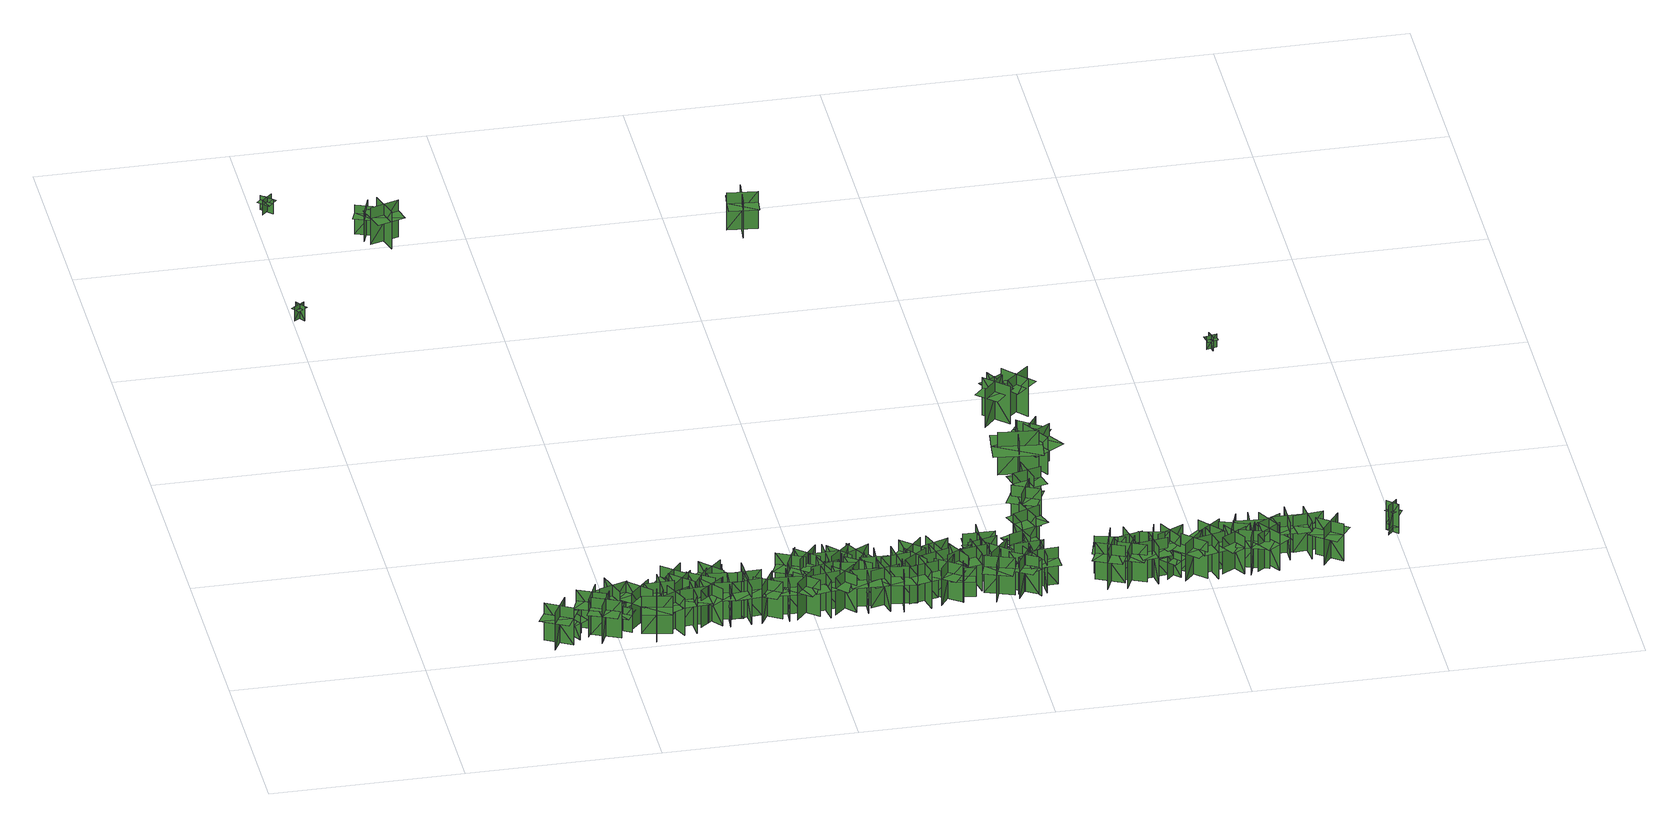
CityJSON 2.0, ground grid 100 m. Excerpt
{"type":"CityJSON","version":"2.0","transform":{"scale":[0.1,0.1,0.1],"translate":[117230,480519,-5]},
"CityObjects":{
"tree1":{"type":"SolitaryVegetationObject","geometry":[{"type":"MultiSurface","lod":"1","boundaries":[[[0,1,2]],[[0,2,3]],[[4,5,6]],[[4,6,7]],[[8,9,10]],[[8,10,11]],[[8,11,12]],[[8,12,13]]]}]},
"tree2":{"type":"SolitaryVegetationObject","geometry":[{"type":"MultiSurface","lod":"1","boundaries":[[[14,15,16]],[[14,16,17]],[[18,19,20]],[[18,20,21]],[[22,23,24]],[[22,24,25]],[[22,25,26]],[[22,26,27]]]}]},
"tree3":{"type":"SolitaryVegetationObject","geometry":[{"type":"MultiSurface","lod":"1","boundaries":[[[28,29,30]],[[28,30,31]],[[32,33,34]],[[32,34,35]],[[36,37,38]],[[36,38,39]],[[36,39,40]],[[36,40,41]]]}]},
"tree4":{"type":"SolitaryVegetationObject","geometry":[{"type":"MultiSurface","lod":"1","boundaries":[[[42,43,44]],[[42,44,45]],[[46,47,48]],[[46,48,49]],[[50,51,52]],[[50,52,53]],[[50,53,54]],[[50,54,55]]]}]},
"tree5":{"type":"SolitaryVegetationObject","geometry":[{"type":"MultiSurface","lod":"1","boundaries":[[[56,57,58]],[[56,58,59]],[[60,61,62]],[[60,62,63]],[[64,65,66]],[[64,66,67]],[[64,68,69]],[[64,69,65]]]}]},
"tree6":{"type":"SolitaryVegetationObject","geometry":[{"type":"MultiSurface","lod":"1","boundaries":[[[70,71,72]],[[70,72,73]],[[74,75,76]],[[74,76,77]],[[78,79,80]],[[78,80,81]],[[78,81,82]],[[78,82,83]]]}]},
"tree7":{"type":"SolitaryVegetationObject","geometry":[{"type":"MultiSurface","lod":"1","boundaries":[[[84,85,86]],[[84,86,87]],[[88,89,90]],[[88,90,91]],[[92,93,94]],[[92,94,95]],[[92,95,96]],[[92,96,97]]]}]},
"tree8":{"type":"SolitaryVegetationObject","geometry":[{"type":"MultiSurface","lod":"1","boundaries":[[[98,99,100]],[[98,100,101]],[[102,103,104]],[[102,104,105]],[[106,107,108]],[[106,108,109]],[[106,109,110]],[[106,110,111]]]}]},
"tree9":{"type":"SolitaryVegetationObject","geometry":[{"type":"MultiSurface","lod":"1","boundaries":[[[112,113,114]],[[112,114,115]],[[116,117,118]],[[116,118,119]],[[120,121,122]],[[120,122,123]],[[120,123,124]],[[120,124,125]]]}]},
"tree10":{"type":"SolitaryVegetationObject","geometry":[{"type":"MultiSurface","lod":"1","boundaries":[[[126,127,128]],[[126,128,129]],[[130,131,132]],[[130,132,133]],[[134,135,136]],[[134,136,137]],[[134,137,138]],[[134,138,139]]]}]},
"tree11":{"type":"SolitaryVegetationObject","geometry":[{"type":"MultiSurface","lod":"1","boundaries":[[[140,141,142]],[[140,142,143]],[[144,145,146]],[[144,146,147]],[[148,149,150]],[[148,150,151]],[[148,151,152]],[[148,152,153]]]}]},
"tree12":{"type":"SolitaryVegetationObject","geometry":[{"type":"MultiSurface","lod":"1","boundaries":[[[154,155,156]],[[154,156,157]],[[158,159,160]],[[158,160,161]],[[162,163,164]],[[162,164,165]],[[162,165,166]],[[162,166,167]]]}]},
"tree13":{"type":"SolitaryVegetationObject","geometry":[{"type":"MultiSurface","lod":"1","boundaries":[[[168,169,170]],[[168,170,171]],[[172,173,174]],[[172,174,175]],[[176,177,178]],[[176,178,179]],[[176,179,180]],[[176,180,181]]]}]},
"tree14":{"type":"SolitaryVegetationObject","geometry":[{"type":"MultiSurface","lod":"1","boundaries":[[[182,183,184]],[[182,184,185]],[[186,187,188]],[[186,188,189]],[[190,191,192]],[[190,192,193]],[[190,193,194]],[[190,194,195]]]}]},
"tree15":{"type":"SolitaryVegetationObject","geometry":[{"type":"MultiSurface","lod":"1","boundaries":[[[196,197,198]],[[196,198,199]],[[200,201,202]],[[200,202,203]],[[204,205,206]],[[204,206,207]],[[204,207,208]],[[204,208,209]]]}]},
"tree16":{"type":"SolitaryVegetationObject","geometry":[{"type":"MultiSurface","lod":"1","boundaries":[[[210,211,212]],[[210,212,213]],[[214,215,216]],[[214,216,217]],[[218,219,220]],[[218,220,221]],[[218,221,222]],[[218,222,223]]]}]},
"tree17":{"type":"SolitaryVegetationObject","geometry":[{"type":"MultiSurface","lod":"1","boundaries":[[[224,225,226]],[[224,226,227]],[[228,229,230]],[[228,230,231]],[[232,233,234]],[[232,234,235]],[[232,235,236]],[[232,236,237]]]}]},
"tree18":{"type":"SolitaryVegetationObject","geometry":[{"type":"MultiSurface","lod":"1","boundaries":[[[238,239,240]],[[238,240,241]],[[242,243,244]],[[242,244,245]],[[246,247,248]],[[246,248,249]],[[246,249,250]],[[246,250,251]]]}]},
"tree19":{"type":"SolitaryVegetationObject","geometry":[{"type":"MultiSurface","lod":"1","boundaries":[[[252,253,254]],[[252,254,255]],[[256,257,258]],[[256,258,259]],[[260,261,262]],[[260,262,263]],[[260,263,264]],[[260,264,265]]]}]},
"tree20":{"type":"SolitaryVegetationObject","geometry":[{"type":"MultiSurface","lod":"1","boundaries":[[[266,267,268]],[[266,268,269]],[[270,271,272]],[[270,272,273]],[[274,275,276]],[[274,276,277]],[[274,277,278]],[[274,278,279]]]}]},
"tree21":{"type":"SolitaryVegetationObject","geometry":[{"type":"MultiSurface","lod":"1","boundaries":[[[280,281,282]],[[280,282,283]],[[284,285,286]],[[284,286,287]],[[288,289,290]],[[288,290,291]],[[288,291,292]],[[288,292,293]]]}]},
"tree22":{"type":"SolitaryVegetationObject","geometry":[{"type":"MultiSurface","lod":"1","boundaries":[[[294,295,296]],[[294,296,297]],[[298,299,300]],[[298,300,301]],[[302,303,304]],[[302,304,305]],[[302,305,306]],[[302,306,307]]]}]},
"tree23":{"type":"SolitaryVegetationObject","geometry":[{"type":"MultiSurface","lod":"1","boundaries":[[[308,309,310]],[[308,310,311]],[[312,313,314]],[[312,314,315]],[[316,317,318]],[[316,318,319]],[[316,319,320]],[[316,320,321]]]}]},
"tree24":{"type":"SolitaryVegetationObject","geometry":[{"type":"MultiSurface","lod":"1","boundaries":[[[322,323,324]],[[322,324,325]],[[326,327,328]],[[326,328,329]],[[330,331,332]],[[330,332,333]],[[330,333,334]],[[330,334,335]]]}]},
"tree25":{"type":"SolitaryVegetationObject","geometry":[{"type":"MultiSurface","lod":"1","boundaries":[[[336,337,338]],[[336,338,339]],[[340,341,342]],[[340,342,343]],[[344,345,346]],[[344,346,347]],[[344,347,348]],[[344,348,349]]]}]},
"tree26":{"type":"SolitaryVegetationObject","geometry":[{"type":"MultiSurface","lod":"1","boundaries":[[[350,351,352]],[[350,352,353]],[[354,355,356]],[[354,356,357]],[[358,359,360]],[[358,360,361]],[[358,361,362]],[[358,362,363]]]}]},
"tree27":{"type":"SolitaryVegetationObject","geometry":[{"type":"MultiSurface","lod":"1","boundaries":[[[364,365,366]],[[364,366,367]],[[368,369,370]],[[368,370,371]],[[372,373,374]],[[372,374,375]],[[372,375,376]],[[372,376,377]]]}]},
"tree28":{"type":"SolitaryVegetationObject","geometry":[{"type":"MultiSurface","lod":"1","boundaries":[[[378,379,380]],[[378,380,381]],[[382,383,384]],[[382,384,385]],[[386,387,388]],[[386,388,389]],[[386,389,390]],[[386,390,391]]]}]},
"tree29":{"type":"SolitaryVegetationObject","geometry":[{"type":"MultiSurface","lod":"1","boundaries":[[[392,393,394]],[[392,394,395]],[[396,397,398]],[[396,398,399]],[[400,401,402]],[[400,402,403]],[[400,403,404]],[[400,404,405]]]}]},
"tree30":{"type":"SolitaryVegetationObject","geometry":[{"type":"MultiSurface","lod":"1","boundaries":[[[406,407,408]],[[406,408,409]],[[410,411,412]],[[410,412,413]],[[414,415,416]],[[414,416,417]],[[414,417,418]],[[414,418,419]]]}]},
"tree31":{"type":"SolitaryVegetationObject","geometry":[{"type":"MultiSurface","lod":"1","boundaries":[[[420,421,422]],[[420,422,423]],[[424,425,426]],[[424,426,427]],[[428,429,430]],[[428,430,431]],[[428,431,432]],[[428,432,433]]]}]},
"tree32":{"type":"SolitaryVegetationObject","geometry":[{"type":"MultiSurface","lod":"1","boundaries":[[[434,435,436]],[[434,436,437]],[[438,439,440]],[[438,440,441]],[[442,443,444]],[[442,444,445]],[[442,445,446]],[[442,446,447]]]}]},
"tree33":{"type":"SolitaryVegetationObject","geometry":[{"type":"MultiSurface","lod":"1","boundaries":[[[448,449,450]],[[448,450,451]],[[452,453,454]],[[452,454,455]],[[456,457,458]],[[456,458,459]],[[456,459,460]],[[456,460,461]]]}]},
"tree34":{"type":"SolitaryVegetationObject","geometry":[{"type":"MultiSurface","lod":"1","boundaries":[[[462,463,464]],[[462,464,465]],[[466,467,468]],[[466,468,469]],[[470,471,472]],[[470,472,473]],[[470,473,474]],[[470,474,475]]]}]},
"tree35":{"type":"SolitaryVegetationObject","geometry":[{"type":"MultiSurface","lod":"1","boundaries":[[[476,477,478]],[[476,478,479]],[[480,481,482]],[[480,482,483]],[[484,485,486]],[[484,486,487]],[[484,487,488]],[[484,488,489]]]}]},
"tree36":{"type":"SolitaryVegetationObject","geometry":[{"type":"MultiSurface","lod":"1","boundaries":[[[490,491,492]],[[490,492,493]],[[494,495,496]],[[494,496,497]],[[498,499,500]],[[498,500,501]],[[498,501,502]],[[498,502,503]]]}]},
"tree37":{"type":"SolitaryVegetationObject","geometry":[{"type":"MultiSurface","lod":"1","boundaries":[[[504,505,506]],[[504,506,507]],[[508,509,510]],[[508,510,511]],[[512,513,514]],[[512,514,515]],[[512,515,516]],[[512,516,517]]]}]},
"tree38":{"type":"SolitaryVegetationObject","geometry":[{"type":"MultiSurface","lod":"1","boundaries":[[[518,519,520]],[[518,520,521]],[[522,523,524]],[[522,524,525]],[[526,527,528]],[[526,528,529]],[[526,529,530]],[[526,530,531]]]}]},
"tree39":{"type":"SolitaryVegetationObject","geometry":[{"type":"MultiSurface","lod":"1","boundaries":[[[532,533,534]],[[532,534,535]],[[536,537,538]],[[536,538,539]],[[540,541,542]],[[540,542,543]],[[540,543,544]],[[540,544,545]]]}]},
"tree40":{"type":"SolitaryVegetationObject","geometry":[{"type":"MultiSurface","lod":"1","boundaries":[[[546,547,548]],[[546,548,549]],[[550,551,552]],[[550,552,553]],[[554,555,556]],[[554,556,557]],[[554,557,558]],[[554,558,559]]]}]},
"tree41":{"type":"SolitaryVegetationObject","geometry":[{"type":"MultiSurface","lod":"1","boundaries":[[[560,561,562]],[[560,562,563]],[[564,565,566]],[[564,566,567]],[[568,569,570]],[[568,570,571]],[[568,571,572]],[[568,572,573]]]}]},
"tree42":{"type":"SolitaryVegetationObject","geometry":[{"type":"MultiSurface","lod":"1","boundaries":[[[574,575,576]],[[574,576,577]],[[578,579,580]],[[578,580,581]],[[582,583,584]],[[582,584,585]],[[582,585,586]],[[582,586,587]]]}]},
"tree43":{"type":"SolitaryVegetationObject","geometry":[{"type":"MultiSurface","lod":"1","boundaries":[[[588,589,590]],[[588,590,591]],[[592,593,594]],[[592,594,595]],[[596,597,598]],[[596,598,599]],[[596,599,600]],[[596,600,601]]]}]},
"tree44":{"type":"SolitaryVegetationObject","geometry":[{"type":"MultiSurface","lod":"1","boundaries":[[[602,603,604]],[[602,604,605]],[[606,607,608]],[[606,608,609]],[[610,611,612]],[[610,612,613]],[[610,613,614]],[[610,614,615]]]}]},
"tree45":{"type":"SolitaryVegetationObject","geometry":[{"type":"MultiSurface","lod":"1","boundaries":[[[616,617,618]],[[616,618,619]],[[620,621,622]],[[620,622,623]],[[624,625,626]],[[624,626,627]],[[624,627,628]],[[624,628,629]]]}]},
"tree46":{"type":"SolitaryVegetationObject","geometry":[{"type":"MultiSurface","lod":"1","boundaries":[[[630,631,632]],[[630,632,633]],[[634,635,636]],[[634,636,637]],[[638,639,640]],[[638,640,641]],[[638,641,642]],[[638,642,643]]]}]},
"tree47":{"type":"SolitaryVegetationObject","geometry":[{"type":"MultiSurface","lod":"1","boundaries":[[[644,645,646]],[[644,646,647]],[[648,649,650]],[[648,650,651]],[[652,653,654]],[[652,654,655]],[[652,655,656]],[[652,656,657]]]}]},
"tree48":{"type":"SolitaryVegetationObject","geometry":[{"type":"MultiSurface","lod":"1","boundaries":[[[658,659,660]],[[658,660,661]],[[662,663,664]],[[662,664,665]],[[666,667,668]],[[666,668,669]],[[666,669,670]],[[666,670,671]]]}]},
"tree49":{"type":"SolitaryVegetationObject","geometry":[{"type":"MultiSurface","lod":"1","boundaries":[[[672,673,674]],[[672,674,675]],[[676,677,678]],[[676,678,679]],[[680,681,682]],[[680,682,683]],[[680,683,684]],[[680,684,685]]]}]},
"tree50":{"type":"SolitaryVegetationObject","geometry":[{"type":"MultiSurface","lod":"1","boundaries":[[[686,687,688]],[[686,688,689]],[[690,691,692]],[[690,692,693]],[[694,695,696]],[[694,696,697]],[[694,697,698]],[[694,698,699]]]}]},
"tree51":{"type":"SolitaryVegetationObject","geometry":[{"type":"MultiSurface","lod":"1","boundaries":[[[700,701,702]],[[700,702,703]],[[704,705,706]],[[704,706,707]],[[708,709,710]],[[708,710,711]],[[708,711,712]],[[708,712,713]]]}]},
"tree52":{"type":"SolitaryVegetationObject","geometry":[{"type":"MultiSurface","lod":"1","boundaries":[[[714,715,716]],[[714,716,717]],[[718,719,720]],[[718,720,721]],[[722,723,724]],[[722,724,725]],[[722,725,726]],[[722,726,727]]]}]},
"tree53":{"type":"SolitaryVegetationObject","geometry":[{"type":"MultiSurface","lod":"1","boundaries":[[[728,729,730]],[[728,730,731]],[[732,733,734]],[[732,734,735]],[[736,737,738]],[[736,738,739]],[[736,739,740]],[[736,740,741]]]}]},
"tree54":{"type":"SolitaryVegetationObject","geometry":[{"type":"MultiSurface","lod":"1","boundaries":[[[742,743,744]],[[742,744,745]],[[746,747,748]],[[746,748,749]],[[750,751,752]],[[750,752,753]],[[750,753,754]],[[750,754,755]]]}]},
"tree55":{"type":"SolitaryVegetationObject","geometry":[{"type":"MultiSurface","lod":"1","boundaries":[[[756,757,758]],[[756,758,759]],[[760,761,762]],[[760,762,763]],[[764,765,766]],[[764,766,767]],[[764,767,768]],[[764,768,769]]]}]},
"tree56":{"type":"SolitaryVegetationObject","geometry":[{"type":"MultiSurface","lod":"1","boundaries":[[[770,771,772]],[[770,772,773]],[[774,775,776]],[[774,776,777]],[[778,779,780]],[[778,780,781]],[[778,781,782]],[[778,782,783]]]}]},
"tree57":{"type":"SolitaryVegetationObject","geometry":[{"type":"MultiSurface","lod":"1","boundaries":[[[784,785,786]],[[784,786,787]],[[788,789,790]],[[788,790,791]],[[792,793,794]],[[792,794,795]],[[792,795,796]],[[792,796,797]]]}]},
"tree58":{"type":"SolitaryVegetationObject","geometry":[{"type":"MultiSurface","lod":"1","boundaries":[[[798,799,800]],[[798,800,801]],[[802,803,804]],[[802,804,805]],[[806,807,808]],[[806,808,809]],[[806,809,810]],[[806,810,811]]]}]},
"tree59":{"type":"SolitaryVegetationObject","geometry":[{"type":"MultiSurface","lod":"1","boundaries":[[[812,813,814]],[[812,814,815]],[[816,817,818]],[[816,818,819]],[[820,821,822]],[[820,822,823]],[[820,823,824]],[[820,824,825]]]}]},
"tree60":{"type":"SolitaryVegetationObject","geometry":[{"type":"MultiSurface","lod":"1","boundaries":[[[826,827,828]],[[826,828,829]],[[830,831,832]],[[830,832,833]],[[834,835,836]],[[834,836,837]],[[834,837,838]],[[834,838,839]]]}]},
"tree61":{"type":"SolitaryVegetationObject","geometry":[{"type":"MultiSurface","lod":"1","boundaries":[[[840,841,842]],[[840,842,843]],[[844,845,846]],[[844,846,847]],[[848,849,850]],[[848,850,851]],[[848,851,852]],[[848,852,853]]]}]},
"tree62":{"type":"SolitaryVegetationObject","geometry":[{"type":"MultiSurface","lod":"1","boundaries":[[[854,855,856]],[[854,856,857]],[[858,859,860]],[[858,860,861]],[[862,863,864]],[[862,864,865]],[[862,863,866]],[[862,866,867]]]}]},
"tree63":{"type":"SolitaryVegetationObject","geometry":[{"type":"MultiSurface","lod":"1","boundaries":[[[868,869,870]],[[868,870,871]],[[872,873,874]],[[872,874,875]],[[876,877,878]],[[876,878,879]],[[876,879,880]],[[876,880,881]]]}]},
"tree64":{"type":"SolitaryVegetationObject","geometry":[{"type":"MultiSurface","lod":"1","boundaries":[[[882,883,884]],[[882,884,885]],[[886,887,888]],[[886,888,889]],[[890,891,892]],[[890,892,893]],[[890,893,894]],[[890,894,895]]]}]},
"tree65":{"type":"SolitaryVegetationObject","geometry":[{"type":"MultiSurface","lod":"1","boundaries":[[[896,897,898]],[[896,898,899]],[[900,901,902]],[[900,902,903]],[[904,905,906]],[[904,906,907]],[[904,907,908]],[[904,908,909]]]}]},
"tree66":{"type":"SolitaryVegetationObject","geometry":[{"type":"MultiSurface","lod":"1","boundaries":[[[910,911,912]],[[910,912,913]],[[914,915,916]],[[914,916,917]],[[918,919,920]],[[918,920,921]],[[918,921,922]],[[918,922,923]]]}]},
"tree67":{"type":"SolitaryVegetationObject","geometry":[{"type":"MultiSurface","lod":"1","boundaries":[[[924,925,926]],[[924,926,927]],[[928,929,930]],[[928,930,931]],[[932,933,934]],[[932,934,935]],[[932,935,936]],[[932,936,937]]]}]},
"tree68":{"type":"SolitaryVegetationObject","geometry":[{"type":"MultiSurface","lod":"1","boundaries":[[[938,939,940]],[[938,940,941]],[[942,943,944]],[[942,944,945]],[[946,947,948]],[[946,948,949]],[[946,949,950]],[[946,950,951]]]}]},
"tree69":{"type":"SolitaryVegetationObject","geometry":[{"type":"MultiSurface","lod":"1","boundaries":[[[952,953,954]],[[952,954,955]],[[956,957,958]],[[956,958,959]],[[960,961,962]],[[960,962,963]],[[960,963,964]],[[960,964,965]]]}]},
"tree70":{"type":"SolitaryVegetationObject","geometry":[{"type":"MultiSurface","lod":"1","boundaries":[[[966,967,968]],[[966,968,969]],[[970,971,972]],[[970,972,973]],[[974,975,976]],[[974,976,977]],[[974,977,978]],[[974,978,979]]]}]},
"tree71":{"type":"SolitaryVegetationObject","geometry":[{"type":"MultiSurface","lod":"1","boundaries":[[[980,981,982]],[[980,982,983]],[[984,985,986]],[[984,986,987]],[[988,989,990]],[[988,990,991]],[[988,991,992]],[[988,992,993]]]}]},
"tree72":{"type":"SolitaryVegetationObject","geometry":[{"type":"MultiSurface","lod":"1","boundaries":[[[994,995,996]],[[994,996,997]],[[998,999,1000]],[[998,1000,1001]],[[1002,1003,1004]],[[1002,1004,1005]],[[1002,1005,1006]],[[1002,1006,1007]]]}]},
"tree73":{"type":"SolitaryVegetationObject","geometry":[{"type":"MultiSurface","lod":"1","boundaries":[[[1008,1009,1010]],[[1008,1010,1011]],[[1012,1013,1014]],[[1012,1014,1015]],[[1016,1017,1018]],[[1016,1018,1019]],[[1016,1019,1020]],[[1016,1020,1021]]]}]},
"tree74":{"type":"SolitaryVegetationObject","geometry":[{"type":"MultiSurface","lod":"1","boundaries":[[[1022,1023,1024]],[[1022,1024,1025]],[[1026,1027,1028]],[[1026,1028,1029]],[[1030,1031,1032]],[[1030,1032,1033]],[[1030,1033,1034]],[[1030,1034,1035]]]}]},
"tree75":{"type":"SolitaryVegetationObject","geometry":[{"type":"MultiSurface","lod":"1","boundaries":[[[1036,1037,1038]],[[1036,1038,1039]],[[1040,1041,1042]],[[1040,1042,1043]],[[1044,1045,1046]],[[1044,1046,1047]],[[1044,1047,1048]],[[1044,1048,1049]]]}]},
"tree76":{"type":"SolitaryVegetationObject","geometry":[{"type":"MultiSurface","lod":"1","boundaries":[[[1050,1051,1052]],[[1050,1052,1053]],[[1054,1055,1056]],[[1054,1056,1057]],[[1058,1059,1060]],[[1058,1060,1061]],[[1058,1061,1062]],[[1058,1062,1063]]]}]},
"tree77":{"type":"SolitaryVegetationObject","geometry":[{"type":"MultiSurface","lod":"1","boundaries":[[[1064,1065,1066]],[[1064,1066,1067]],[[1068,1069,1070]],[[1068,1070,1071]],[[1072,1073,1074]],[[1072,1074,1075]],[[1072,1075,1076]],[[1072,1076,1077]]]}]},
"tree78":{"type":"SolitaryVegetationObject","geometry":[{"type":"MultiSurface","lod":"1","boundaries":[[[1078,1079,1080]],[[1078,1080,1081]],[[1082,1083,1084]],[[1082,1084,1085]],[[1086,1087,1088]],[[1086,1088,1089]],[[1086,1089,1090]],[[1086,1090,1091]]]}]},
"tree79":{"type":"SolitaryVegetationObject","geometry":[{"type":"MultiSurface","lod":"1","boundaries":[[[1092,1093,1094]],[[1092,1094,1095]],[[1096,1097,1098]],[[1096,1098,1099]],[[1100,1101,1102]],[[1100,1102,1103]],[[1100,1103,1104]],[[1100,1104,1105]]]}]},
"tree80":{"type":"SolitaryVegetationObject","geometry":[{"type":"MultiSurface","lod":"1","boundaries":[[[1106,1107,1108]],[[1106,1108,1109]],[[1110,1111,1112]],[[1110,1112,1113]],[[1114,1115,1116]],[[1114,1116,1117]],[[1114,1118,1119]],[[1114,1119,1115]]]}]},
"tree81":{"type":"SolitaryVegetationObject","geometry":[{"type":"MultiSurface","lod":"1","boundaries":[[[1120,1121,1122]],[[1120,1122,1123]],[[1124,1125,1126]],[[1124,1126,1127]],[[1128,1129,1130]],[[1128,1130,1131]],[[1128,1131,1132]],[[1128,1132,1133]]]}]},
"tree82":{"type":"SolitaryVegetationObject","geometry":[{"type":"MultiSurface","lod":"1","boundaries":[[[1134,1135,1136]],[[1134,1136,1137]],[[1138,1139,1140]],[[1138,1140,1141]],[[1142,1143,1144]],[[1142,1144,1145]],[[1142,1145,1146]],[[1142,1146,1147]]]}]},
"tree83":{"type":"SolitaryVegetationObject","geometry":[{"type":"MultiSurface","lod":"1","boundaries":[[[1148,1149,1150]],[[1148,1150,1151]],[[1152,1153,1154]],[[1152,1154,1155]],[[1156,1157,1158]],[[1156,1158,1159]],[[1156,1160,1161]],[[1156,1161,1157]]]}]},
"tree84":{"type":"SolitaryVegetationObject","geometry":[{"type":"MultiSurface","lod":"1","boundaries":[[[1162,1163,1164]],[[1162,1164,1165]],[[1166,1167,1168]],[[1166,1168,1169]],[[1170,1171,1172]],[[1170,1172,1173]],[[1170,1173,1174]],[[1170,1174,1175]]]}]},
"tree85":{"type":"SolitaryVegetationObject","geometry":[{"type":"MultiSurface","lod":"1","boundaries":[[[1176,1177,1178]],[[1176,1178,1179]],[[1180,1181,1182]],[[1180,1182,1183]],[[1184,1185,1186]],[[1184,1186,1187]],[[1184,1187,1188]],[[1184,1188,1189]]]}]},
"tree86":{"type":"SolitaryVegetationObject","geometry":[{"type":"MultiSurface","lod":"1","boundaries":[[[1190,1191,1192]],[[1190,1192,1193]],[[1194,1195,1196]],[[1194,1196,1197]],[[1198,1199,1200]],[[1198,1200,1201]],[[1198,1202,1203]],[[1198,1203,1199]]]}]},
"tree87":{"type":"SolitaryVegetationObject","geometry":[{"type":"MultiSurface","lod":"1","boundaries":[[[1204,1205,1206]],[[1204,1206,1207]],[[1208,1209,1210]],[[1208,1210,1211]],[[1212,1213,1214]],[[1212,1214,1215]],[[1212,1215,1216]],[[1212,1216,1217]]]}]},
"tree88":{"type":"SolitaryVegetationObject","geometry":[{"type":"MultiSurface","lod":"1","boundaries":[[[1218,1219,1220]],[[1218,1220,1221]],[[1222,1223,1224]],[[1222,1224,1225]],[[1226,1227,1228]],[[1226,1228,1229]],[[1226,1229,1230]],[[1226,1230,1231]]]}]},
"tree89":{"type":"SolitaryVegetationObject","geometry":[{"type":"MultiSurface","lod":"1","boundaries":[[[1232,1233,1234]],[[1232,1234,1235]],[[1236,1237,1238]],[[1236,1238,1239]],[[1240,1241,1242]],[[1240,1242,1243]],[[1240,1243,1244]],[[1240,1244,1245]]]}]},
"tree90":{"type":"SolitaryVegetationObject","geometry":[{"type":"MultiSurface","lod":"1","boundaries":[[[1246,1247,1248]],[[1246,1248,1249]],[[1250,1251,1252]],[[1250,1252,1253]],[[1254,1255,1256]],[[1254,1256,1257]],[[1254,1257,1258]],[[1254,1258,1259]]]}]},
"tree91":{"type":"SolitaryVegetationObject","geometry":[{"type":"MultiSurface","lod":"1","boundaries":[[[1260,1261,1262]],[[1260,1262,1263]],[[1264,1265,1266]],[[1264,1266,1267]],[[1268,1269,1270]],[[1268,1270,1271]],[[1268,1271,1272]],[[1268,1272,1273]]]}]},
"tree92":{"type":"SolitaryVegetationObject","geometry":[{"type":"MultiSurface","lod":"1","boundaries":[[[1274,1275,1276]],[[1274,1276,1277]],[[1278,1279,1280]],[[1278,1280,1281]],[[1282,1283,1284]],[[1282,1284,1285]],[[1282,1285,1286]],[[1282,1286,1287]]]}]},
"tree93":{"type":"SolitaryVegetationObject","geometry":[{"type":"MultiSurface","lod":"1","boundaries":[[[1288,1289,1290]],[[1288,1290,1291]],[[1292,1293,1294]],[[1292,1294,1295]],[[1296,1297,1298]],[[1296,1298,1299]],[[1296,1299,1300]],[[1296,1300,1301]]]}]},
"tree94":{"type":"SolitaryVegetationObject","geometry":[{"type":"MultiSurface","lod":"1","boundaries":[[[1302,1303,1304]],[[1302,1304,1305]],[[1306,1307,1308]],[[1306,1308,1309]],[[1310,1311,1312]],[[1310,1312,1313]],[[1310,1313,1314]],[[1310,1314,1315]]]}]},
"tree95":{"type":"SolitaryVegetationObject","geometry":[{"type":"MultiSurface","lod":"1","boundaries":[[[1316,1317,1318]],[[1316,1318,1319]],[[1320,1321,1322]],[[1320,1322,1323]],[[1324,1325,1326]],[[1324,1326,1327]],[[1324,1327,1328]],[[1324,1328,1329]]]}]},
"tree96":{"type":"SolitaryVegetationObject","geometry":[{"type":"MultiSurface","lod":"1","boundaries":[[[1330,1331,1332]],[[1330,1332,1333]],[[1334,1335,1336]],[[1334,1336,1337]],[[1338,1339,1340]],[[1338,1340,1341]],[[1338,1341,1342]],[[1338,1342,1343]]]}]},
"tree97":{"type":"SolitaryVegetationObject","geometry":[{"type":"MultiSurface","lod":"1","boundaries":[[[1344,1345,1346]],[[1344,1346,1347]],[[1348,1349,1350]],[[1348,1350,1351]],[[1352,1353,1354]],[[1352,1354,1355]],[[1352,1355,1356]],[[1352,1356,1357]]]}]},
"tree98":{"type":"SolitaryVegetationObject","geometry":[{"type":"MultiSurface","lod":"1","boundaries":[[[1358,1359,1360]],[[1358,1360,1361]],[[1362,1363,1364]],[[1362,1364,1365]],[[1366,1367,1368]],[[1366,1368,1369]],[[1366,1369,1370]],[[1366,1370,1371]]]}]},
"tree99":{"type":"SolitaryVegetationObject","geometry":[{"type":"MultiSurface","lod":"1","boundaries":[[[1372,1373,1374]],[[1372,1374,1375]],[[1376,1377,1378]],[[1376,1378,1379]],[[1380,1381,1382]],[[1380,1382,1383]],[[1380,1383,1384]],[[1380,1384,1385]]]}]},
"tree100":{"type":"SolitaryVegetationObject","geometry":[{"type":"MultiSurface","lod":"1","boundaries":[[[1386,1387,1388]],[[1386,1388,1389]],[[1390,1391,1392]],[[1390,1392,1393]],[[1394,1395,1391]],[[1394,1391,1390]],[[1396,1397,1387]],[[1396,1387,1386]],[[1398,1399,1400]],[[1398,1400,1401]],[[1402,1403,1404]],[[1402,1404,1405]]]}]},
"tree101":{"type":"SolitaryVegetationObject","geometry":[{"type":"MultiSurface","lod":"1","boundaries":[[[1406,1407,1408]],[[1406,1408,1409]],[[1410,1411,1412]],[[1410,1412,1413]],[[1414,1415,1416]],[[1414,1416,1417]],[[1414,1417,1418]],[[1414,1418,1419]]]}]}
},
"vertices":[
[669,61,6],[744,197,6],[744,197,222],[669,61,222],[768,90,6],[633,164,6],[633,164,222],[768,90,222],[768,90,161],[806,158,161],[670,232,161],[633,164,161],[595,96,161],[731,22,161],
[810,129,6],[759,214,6],[759,214,145],[810,129,145],[826,193,6],[741,142,6],[741,142,145],[826,193,145],[826,193,106],[801,236,106],[715,185,106],[741,142,106],[767,99,106],[852,151,106],
[956,198,4],[814,259,4],[814,259,219],[956,198,219],[918,294,4],[858,152,4],[858,152,219],[918,294,219],[918,294,159],[847,325,159],[786,182,159],[858,152,159],[929,121,159],[990,264,159],
[876,177,2],[1017,114,2],[1017,114,217],[876,177,217],[912,81,2],[975,222,2],[975,222,217],[912,81,217],[912,81,157],[983,49,157],[1046,190,157],[975,222,157],[905,254,157],[841,112,157],
[10,3397,2],[62,3433,2],[62,3433,86],[10,3397,86],[59,3389,2],[23,3441,2],[23,3441,86],[59,3389,86],[14,3401,64],[62,3433,64],[48,3454,64],[0,3421,64],[28,3380,64],[76,3413,64],
[931,243,5],[1078,293,5],[1078,293,220],[931,243,220],[1024,197,5],[973,344,5],[973,344,220],[1024,197,220],[1024,197,160],[1097,222,160],[1047,369,160],[973,344,160],[900,318,160],[950,172,160],
[1057,216,7],[1006,130,7],[1006,130,146],[1057,216,146],[992,200,7],[1078,149,7],[1078,149,146],[992,200,146],[992,200,107],[967,157,107],[1052,106,107],[1078,149,107],[1103,192,107],[1018,243,107],
[1050,327,10],[1106,245,10],[1106,245,148],[1050,327,148],[1037,262,10],[1119,318,10],[1119,318,148],[1037,262,148],[1037,262,109],[1065,221,109],[1148,277,109],[1119,318,109],[1091,359,109],[1009,303,109],
[1187,178,8],[1073,283,8],[1073,283,224],[1187,178,224],[1184,281,8],[1078,167,8],[1078,167,224],[1184,281,224],[1184,281,163],[1127,333,163],[1021,220,163],[1078,167,163],[1135,115,163],[1240,228,163],
[1209,185,8],[1178,33,8],[1178,33,223],[1209,185,223],[1122,129,8],[1274,98,8],[1274,98,223],[1122,129,223],[1122,129,163],[1107,53,163],[1259,22,163],[1274,98,163],[1290,174,163],[1138,204,163],
[1310,245,7],[1155,245,7],[1155,245,223],[1310,245,223],[1237,318,7],[1237,164,7],[1237,164,223],[1237,318,223],[1237,318,162],[1159,318,162],[1160,163,162],[1237,164,162],[1315,164,162],[1314,319,162],
[1266,208,7],[1329,67,7],[1329,67,223],[1266,208,223],[1229,112,7],[1370,176,7],[1370,176,223],[1229,112,223],[1229,112,162],[1260,41,162],[1402,105,162],[1370,176,162],[1338,246,162],[1197,183,162],
[96,4428,33],[43,4373,33],[43,4373,116],[96,4428,116],[41,4426,33],[96,4373,33],[96,4373,116],[41,4426,116],[44,4424,93],[20,4400,93],[71,4351,93],[94,4375,93],[117,4399,93],[67,4448,93],
[1305,210,8],[1408,326,8],[1408,326,223],[1305,210,223],[1408,216,8],[1293,318,8],[1293,318,223],[1408,216,223],[1408,216,163],[1460,274,163],[1344,376,163],[1293,318,163],[1241,260,163],[1357,158,163],
[1373,413,3],[1277,292,3],[1277,292,219],[1373,413,219],[1270,402,3],[1392,306,3],[1392,306,219],[1270,402,219],[1270,402,158],[1222,341,158],[1343,245,158],[1392,306,158],[1440,366,158],[1319,463,158],
[1384,228,7],[1393,74,7],[1393,74,223],[1384,228,223],[1315,152,7],[1470,161,7],[1470,161,223],[1315,152,223],[1315,152,163],[1320,74,163],[1474,83,163],[1470,161,163],[1465,238,163],[1311,229,163],
[1515,232,6],[1385,317,6],[1385,317,222],[1515,232,222],[1494,333,6],[1410,204,6],[1410,204,222],[1494,333,222],[1494,333,161],[1430,376,161],[1345,246,161],[1410,204,161],[1474,161,161],[1559,291,161],
[1531,119,7],[1437,242,7],[1437,242,223],[1531,119,223],[1545,222,7],[1423,127,7],[1423,127,223],[1545,222,223],[1545,222,162],[1498,283,162],[1375,188,162],[1423,127,162],[1470,66,162],[1592,161,162],
[1573,298,2],[1466,411,2],[1466,411,218],[1573,298,218],[1576,402,2],[1464,295,2],[1464,295,218],[1576,402,218],[1576,402,157],[1523,458,157],[1410,351,157],[1464,295,157],[1517,239,157],[1629,345,157],
[1570,106,6],[1583,260,6],[1583,260,222],[1570,106,222],[1649,171,6],[1495,185,6],[1495,185,222],[1649,171,222],[1649,171,161],[1656,249,161],[1502,262,161],[1495,185,161],[1488,108,161],[1642,94,161],
[1549,203,4],[1573,356,4],[1573,356,220],[1549,203,220],[1633,263,4],[1480,287,4],[1480,287,220],[1633,263,220],[1633,263,159],[1645,340,159],[1492,364,159],[1480,287,159],[1468,211,159],[1621,187,159],
[1676,102,9],[1660,256,9],[1660,256,225],[1676,102,225],[1742,181,9],[1588,166,9],[1588,166,225],[1742,181,225],[1742,181,164],[1734,258,164],[1580,243,164],[1588,166,164],[1595,89,164],[1750,104,164],
[1646,381,6],[1570,317,6],[1570,317,145],[1646,381,145],[1580,387,6],[1644,311,6],[1644,311,145],[1580,387,145],[1580,387,106],[1542,355,106],[1606,279,106],[1644,311,106],[1682,343,106],[1618,419,106],
[531,4146,30],[489,4032,30],[489,4032,199],[531,4146,199],[457,4112,30],[571,4070,30],[571,4070,199],[457,4112,199],[457,4112,152],[436,4055,152],[550,4013,152],[571,4070,152],[592,4127,152],[478,4169,152],
[1602,270,3],[1757,273,3],[1757,273,219],[1602,270,219],[1676,198,3],[1673,353,3],[1673,353,219],[1676,198,219],[1676,198,158],[1753,200,158],[1750,355,158],[1673,353,158],[1595,351,158],[1599,196,158],
[566,4090,26],[611,3942,26],[611,3942,242],[566,4090,242],[517,4000,26],[665,4044,26],[665,4044,242],[517,4000,242],[517,4000,181],[539,3925,181],[687,3970,181],[665,4044,181],[642,4119,181],[494,4074,181],
[1705,209,5],[1839,131,5],[1839,131,220],[1705,209,220],[1731,109,5],[1809,243,5],[1809,243,220],[1731,109,220],[1731,109,160],[1798,70,160],[1876,204,160],[1809,243,160],[1742,282,160],[1664,148,160],
[1806,238,6],[1737,310,6],[1737,310,144],[1806,238,144],[1808,304,6],[1736,235,6],[1736,235,144],[1808,304,144],[1808,304,105],[1773,340,105],[1702,271,105],[1736,235,105],[1771,199,105],[1842,268,105],
[1869,102,4],[1879,257,4],[1879,257,220],[1869,102,220],[1947,170,4],[1793,180,4],[1793,180,220],[1947,170,220],[1947,170,159],[1952,247,159],[1798,257,159],[1793,180,159],[1788,102,159],[1942,92,159],
[2011,223,5],[1911,105,5],[1911,105,220],[2011,223,220],[1909,215,5],[2027,115,5],[2027,115,220],[1909,215,220],[1909,215,160],[1859,156,160],[1977,56,160],[2027,115,160],[2077,174,160],[1959,274,160],
[1997,342,5],[1857,407,5],[1857,407,221],[1997,342,221],[1962,439,5],[1897,298,5],[1897,298,221],[1962,439,221],[1962,439,160],[1892,472,160],[1827,331,160],[1897,298,160],[1968,266,160],[2032,407,160],
[2000,226,10],[1963,318,10],[1963,318,149],[2000,226,149],[2027,286,10],[1934,250,10],[1934,250,149],[2027,286,149],[2027,286,110],[2008,333,110],[1916,296,110],[1934,250,110],[1952,204,110],[2045,240,110],
[2137,179,7],[1984,156,7],[1984,156,223],[2137,179,223],[2054,241,7],[2077,88,7],[2077,88,223],[2054,241,223],[2054,241,162],[1978,229,162],[2001,76,162],[2077,88,162],[2154,99,162],[2131,252,162],
[1967,324,7],[2067,442,7],[2067,442,222],[1967,324,222],[2070,332,7],[1952,432,7],[1952,432,222],[2070,332,222],[2070,332,162],[2120,391,162],[2002,491,162],[1952,432,162],[1902,373,162],[2020,273,162],
[2006,237,6],[2153,285,6],[2153,285,221],[2006,237,221],[2097,190,6],[2049,337,6],[2049,337,221],[2097,190,221],[2097,190,161],[2171,214,161],[2123,361,161],[2049,337,161],[1976,313,161],[2024,166,161],
[2213,115,8],[2106,227,8],[2106,227,224],[2213,115,224],[2216,218,8],[2104,111,8],[2104,111,224],[2216,218,224],[2216,218,163],[2163,274,163],[2051,167,163],[2104,111,163],[2158,55,163],[2270,162,163],
[2175,372,5],[2020,367,5],[2020,367,221],[2175,372,221],[2099,443,5],[2105,288,5],[2105,288,221],[2099,443,221],[2099,443,160],[2022,440,160],[2028,285,160],[2105,288,160],[2183,291,160],[2177,446,160],
[2140,193,4],[2181,343,4],[2181,343,220],[2140,193,220],[2230,244,4],[2080,285,4],[2080,285,220],[2230,244,220],[2230,244,159],[2250,319,159],[2101,360,159],[2080,285,159],[2060,210,159],[2209,169,159],
[2125,322,5],[2237,429,5],[2237,429,220],[2125,322,220],[2228,319,5],[2121,431,5],[2121,431,220],[2228,319,220],[2228,319,160],[2284,373,160],[2177,485,160],[2121,431,160],[2065,378,160],[2172,266,160],
[2267,90,9],[2277,245,9],[2277,245,225],[2267,90,225],[2345,158,9],[2190,168,9],[2190,168,225],[2345,158,225],[2345,158,164],[2350,235,164],[2195,245,164],[2190,168,164],[2185,90,164],[2340,81,164],
[2313,224,4],[2184,309,4],[2184,309,220],[2313,224,220],[2293,325,4],[2208,196,4],[2208,196,220],[2293,325,220],[2293,325,159],[2229,368,159],[2143,239,159],[2208,196,159],[2272,153,159],[2358,282,159],
[2221,427,5],[2295,291,5],[2295,291,221],[2221,427,221],[2191,328,5],[2327,402,5],[2327,402,221],[2191,328,221],[2191,328,160],[2228,260,160],[2364,334,160],[2327,402,160],[2290,470,160],[2154,396,160],
[2290,142,9],[2440,179,9],[2440,179,224],[2290,142,224],[2378,88,9],[2341,238,9],[2341,238,224],[2378,88,224],[2378,88,164],[2453,106,164],[2416,257,164],[2341,238,164],[2266,220,164],[2302,70,164],
[2335,201,7],[2347,355,7],[2347,355,223],[2335,201,223],[2414,268,7],[2259,279,7],[2259,279,223],[2414,268,223],[2414,268,162],[2419,345,162],[2265,357,162],[2259,279,162],[2253,202,162],[2408,190,162],
[2395,383,9],[2314,326,9],[2314,326,147],[2395,383,147],[2330,395,9],[2387,314,9],[2387,314,147],[2330,395,147],[2330,395,108],[2289,366,108],[2347,285,108],[2387,314,108],[2428,342,108],[2371,424,108],
[2527,147,6],[2374,167,6],[2374,167,221],[2527,147,221],[2465,229,6],[2445,75,6],[2445,75,221],[2465,229,221],[2465,229,161],[2388,239,161],[2368,85,161],[2445,75,161],[2521,65,161],[2542,219,161],
[2455,200,8],[2433,353,8],[2433,353,223],[2455,200,223],[2517,282,8],[2364,260,8],[2364,260,223],[2517,282,223],[2517,282,163],[2506,359,163],[2353,336,163],[2364,260,163],[2375,183,163],[2529,205,163],
[2489,377,10],[2408,319,10],[2408,319,149],[2489,377,149],[2423,389,10],[2481,308,10],[2481,308,149],[2423,389,149],[2423,389,110],[2383,359,110],[2441,279,110],[2481,308,110],[2522,337,110],[2464,418,110],
[2636,171,10],[2485,137,10],[2485,137,226],[2636,171,226],[2549,227,10],[2584,76,10],[2584,76,226],[2549,227,226],[2549,227,166],[2474,210,166],[2508,59,166],[2584,76,166],[2659,93,166],[2625,244,166],
[2584,199,10],[2491,322,10],[2491,322,226],[2584,199,226],[2599,301,10],[2476,207,10],[2476,207,226],[2599,301,226],[2599,301,165],[2552,363,165],[2429,269,165],[2476,207,165],[2523,146,165],[2646,239,165],
[2600,303,10],[2482,405,10],[2482,405,225],[2600,303,225],[2593,406,10],[2492,289,10],[2492,289,225],[2593,406,225],[2593,406,165],[2534,457,165],[2433,340,165],[2492,289,165],[2550,238,165],[2651,356,165],
[2664,188,10],[2618,336,10],[2618,336,226],[2664,188,226],[2713,280,10],[2565,233,10],[2565,233,226],[2713,280,226],[2713,280,165],[2689,353,165],[2542,307,165],[2565,233,165],[2588,159,165],[2736,206,165],
[2621,189,13],[2748,100,13],[2748,100,229],[2621,189,229],[2639,87,13],[2727,214,13],[2727,214,229],[2639,87,229],[2639,87,168],[2703,43,168],[2791,170,168],[2727,214,168],[2664,258,168],[2575,131,168],
[2622,412,11],[2678,268,11],[2678,268,226],[2622,412,226],[2580,318,11],[2725,374,11],[2725,374,226],[2580,318,226],[2580,318,166],[2608,246,166],[2753,302,166],[2725,374,166],[2697,446,166],[2552,390,166],
[2704,156,16],[2823,133,16],[2823,133,185],[2704,156,185],[2749,88,16],[2772,208,16],[2772,208,185],[2749,88,185],[2749,88,138],[2809,77,138],[2832,196,138],[2772,208,138],[2712,219,138],[2689,100,138],
[2744,318,15],[2682,366,15],[2682,366,123],[2744,318,123],[2737,370,15],[2690,308,15],[2690,308,123],[2737,370,123],[2737,370,93],[2707,393,93],[2659,332,93],[2690,308,93],[2721,285,93],[2768,346,93],
[2694,213,12],[2830,286,12],[2830,286,228],[2694,213,228],[2792,182,12],[2719,319,12],[2719,319,228],[2792,182,228],[2792,182,167],[2860,219,167],[2787,355,167],[2719,319,167],[2651,282,167],[2724,146,167],
[2827,353,16],[2778,293,16],[2778,293,124],[2827,353,124],[2775,348,16],[2835,300,16],[2835,300,124],[2775,348,124],[2775,348,94],[2751,318,94],[2811,269,94],[2835,300,94],[2860,330,94],[2800,378,94],
[2917,272,17],[2765,241,17],[2765,241,232],[2917,272,232],[2831,330,17],[2863,178,17],[2863,178,232],[2831,330,232],[2831,330,172],[2755,314,172],[2787,162,172],[2863,178,172],[2938,194,172],[2907,345,172],
[2961,204,18],[2911,58,18],[2911,58,234],[2961,204,234],[2868,159,18],[3015,109,18],[3015,109,234],[2868,159,234],[2868,159,173],[2843,86,173],[2990,36,173],[3015,109,173],[3040,182,173],[2894,233,173],
[2871,394,15],[2908,244,15],[2908,244,230],[2871,394,230],[2817,306,15],[2968,343,15],[2968,343,230],[2817,306,230],[2817,306,170],[2836,231,170],[2986,268,170],[2968,343,170],[2949,418,170],[2799,381,170],
[2884,458,15],[2880,293,15],[2880,293,235],[2884,458,235],[2803,380,15],[2968,376,15],[2968,376,235],[2803,380,235],[2879,458,161],[2875,293,161],[2957,291,161],[2961,456,161],[2808,295,161],[2812,459,161],
[2911,182,17],[3013,299,17],[3013,299,232],[2911,182,232],[3014,188,17],[2897,290,17],[2897,290,232],[3014,188,232],[3014,188,172],[3065,247,172],[2948,348,172],[2897,290,172],[2846,232,172],[2963,130,172],
[3031,72,17],[3112,204,17],[3112,204,233],[3031,72,233],[3132,95,17],[3000,176,17],[3000,176,233],[3132,95,233],[3132,95,173],[3172,162,173],[3040,242,173],[3000,176,173],[2959,110,173],[3092,29,173],
[3172,179,18],[3033,111,18],[3033,111,233],[3172,179,233],[3075,213,18],[3143,74,18],[3143,74,233],[3075,213,233],[3075,213,173],[3005,179,173],[3073,40,173],[3143,74,173],[3213,108,173],[3145,247,173],
[3036,240,18],[3190,256,18],[3190,256,233],[3036,240,233],[3116,175,18],[3100,329,18],[3100,329,233],[3116,175,233],[3116,175,173],[3193,183,173],[3177,337,173],[3100,329,173],[3023,321,173],[3039,167,173],
[3034,334,17],[3179,389,17],[3179,389,232],[3034,334,232],[3128,291,17],[3074,436,17],[3074,436,232],[3128,291,232],[3128,291,172],[3201,318,172],[3146,463,172],[3074,436,172],[3001,409,172],[3055,264,172],
[3176,90,20],[3170,245,20],[3170,245,235],[3176,90,235],[3247,165,20],[3092,159,20],[3092,159,235],[3247,165,235],[3247,165,175],[3244,242,175],[3089,237,175],[3092,159,175],[3095,82,175],[3249,88,175],
[3235,592,10],[3091,537,10],[3091,537,225],[3235,592,225],[3141,635,10],[3197,490,10],[3197,490,225],[3141,635,225],[3141,635,165],[3069,607,165],[3125,462,165],[3197,490,165],[3269,518,165],[3214,663,165],
[3134,808,9],[3274,742,9],[3274,742,225],[3134,808,225],[3168,710,9],[3234,851,9],[3234,851,225],[3168,710,225],[3168,710,164],[3239,678,164],[3304,818,164],[3234,851,164],[3164,884,164],[3098,743,164],
[2362,3835,39],[2346,3681,39],[2346,3681,254],[2362,3835,254],[2281,3770,39],[2436,3754,39],[2436,3754,254],[2281,3770,254],[2281,3770,194],[2274,3693,194],[2428,3677,194],[2436,3754,194],[2443,3832,194],[2289,3847,194],
[3263,874,5],[3225,1024,5],[3225,1024,220],[3263,874,220],[3316,962,5],[3166,924,5],[3166,924,220],[3316,962,220],[3316,962,160],[3297,1037,160],[3147,999,160],[3166,924,160],[3186,849,160],[3336,887,160],
[3577,117,16],[3436,181,16],[3436,181,231],[3577,117,231],[3541,214,16],[3478,73,16],[3478,73,231],[3541,214,231],[3541,214,171],[3471,246,171],[3407,105,171],[3478,73,171],[3548,41,171],[3612,182,171],
[3445,244,14],[3595,202,14],[3595,202,229],[3445,244,229],[3496,154,14],[3537,303,14],[3537,303,229],[3496,154,229],[3496,154,169],[3570,133,169],[3612,282,169],[3537,303,169],[3462,324,169],[3421,174,169],
[3244,1148,9],[3244,1148,257],[3269,1361,257],[3269,1361,9],[3157,1263,9],[3157,1263,257],[3362,1239,257],[3362,1239,9],[3125,1267,176],[3113,1161,176],[3368,1131,176],[3380,1237,176],[3393,1344,176],[3138,1373,176],
[3642,206,15],[3580,64,15],[3580,64,230],[3642,206,230],[3546,169,15],[3687,106,15],[3687,106,230],[3546,169,230],[3546,169,170],[3514,98,170],[3656,36,170],[3687,106,170],[3719,177,170],[3577,240,170],
[3689,241,15],[3537,207,15],[3537,207,230],[3689,241,230],[3602,297,15],[3635,146,15],[3635,146,230],[3602,297,230],[3602,297,170],[3526,280,170],[3560,129,170],[3635,146,170],[3711,162,170],[3678,314,170],
[3277,1252,6],[3277,1252,223],[3437,1349,223],[3437,1349,6],[3309,1374,6],[3309,1374,223],[3403,1220,223],[3403,1220,6],[3295,1398,153],[3215,1349,153],[3331,1157,153],[3411,1206,153],[3492,1255,153],[3375,1447,153],
[3737,72,16],[3715,225,16],[3715,225,232],[3737,72,232],[3799,154,16],[3646,132,16],[3646,132,232],[3799,154,232],[3799,154,172],[3788,231,172],[3635,209,172],[3646,132,172],[3657,56,172],[3810,77,172],
[3185,1724,6],[3297,1846,6],[3297,1846,225],[3185,1724,225],[3315,1730,6],[3194,1842,6],[3194,1842,225],[3315,1730,225],[3194,1735,168],[3297,1846,168],[3249,1890,168],[3146,1779,168],[3242,1690,168],[3345,1801,168],
[3316,1384,6],[3316,1384,177],[3399,1505,177],[3399,1505,6],[3299,1482,6],[3299,1482,177],[3416,1402,177],[3416,1402,6],[3281,1494,121],[3240,1434,121],[3385,1334,121],[3427,1395,121],[3468,1456,121],[3323,1555,121],
[3755,291,17],[3719,140,17],[3719,140,232],[3755,291,232],[3667,237,17],[3817,202,17],[3817,202,232],[3667,237,232],[3667,237,172],[3649,162,172],[3800,126,172],[3817,202,172],[3835,277,172],[3684,313,172],
[3305,1848,6],[3240,1961,6],[3240,1961,178],[3305,1848,178],[3331,1947,6],[3219,1883,6],[3219,1883,178],[3331,1947,178],[3300,1858,134],[3240,1961,134],[3196,1935,134],[3255,1832,134],[3344,1883,134],[3285,1986,134],
[3858,102,21],[3788,173,21],[3788,173,159],[3858,102,159],[3859,169,21],[3788,99,21],[3788,99,159],[3859,169,159],[3859,169,120],[3824,204,120],[3753,134,120],[3788,99,120],[3823,63,120],[3894,133,120],
[3790,285,18],[3862,148,18],[3862,148,234],[3790,285,234],[3759,187,18],[3896,259,18],[3896,259,234],[3759,187,234],[3759,187,173],[3795,118,173],[3932,190,173],[3896,259,173],[3860,328,173],[3723,256,173],
[3436,1908,2],[3314,1797,2],[3314,1797,221],[3436,1908,221],[3306,1914,2],[3417,1791,2],[3417,1791,221],[3306,1914,221],[3426,1899,164],[3314,1797,164],[3357,1749,164],[3470,1851,164],[3382,1947,164],[3270,1846,164],
[3872,172,21],[3985,67,21],[3985,67,236],[3872,172,236],[3875,69,21],[3980,183,21],[3980,183,236],[3875,69,236],[3875,69,176],[3932,17,176],[4037,130,176],[3980,183,176],[3923,235,176],[3818,122,176],
[3935,195,23],[3900,264,23],[3900,264,131],[3935,195,131],[3951,244,23],[3882,209,23],[3882,209,131],[3951,244,131],[3951,244,101],[3934,278,101],[3865,243,101],[3882,209,101],[3900,174,101],[3969,209,101],
[4088,149,23],[3938,110,23],[3938,110,238],[4088,149,238],[4000,202,23],[4038,52,23],[4038,52,238],[4000,202,238],[4000,202,178],[3925,183,178],[3963,33,178],[4038,52,178],[4113,71,178],[4075,221,178],
[4084,269,23],[3964,171,23],[3964,171,238],[4084,269,238],[3981,280,23],[4079,160,23],[4079,160,238],[3981,280,238],[3981,280,178],[3921,231,178],[4019,111,178],[4079,160,178],[4139,209,178],[4041,329,178],
[4173,67,26],[4093,200,26],[4093,200,241],[4173,67,241],[4199,167,26],[4066,87,26],[4066,87,241],[4199,167,241],[4199,167,181],[4159,233,181],[4026,154,181],[4066,87,181],[4106,21,181],[4238,100,181],
[4077,238,25],[4223,187,25],[4223,187,241],[4077,238,241],[4121,144,25],[4172,291,25],[4172,291,241],[4121,144,241],[4121,144,180],[4194,119,180],[4245,265,180],[4172,291,180],[4099,316,180],[4048,170,180],
[4157,140,28],[4305,92,28],[4305,92,243],[4157,140,243],[4204,48,28],[4251,195,28],[4251,195,243],[4204,48,243],[4204,48,183],[4278,24,183],[4325,172,183],[4251,195,183],[4177,219,183],[4130,71,183],
[4301,212,28],[4147,225,28],[4147,225,243],[4301,212,243],[4235,291,28],[4222,137,28],[4222,137,243],[4235,291,243],[4235,291,183],[4158,298,183],[4144,144,183],[4222,137,183],[4299,130,183],[4312,285,183],
[4352,61,30],[4263,187,30],[4263,187,245],[4352,61,245],[4371,162,30],[4244,73,30],[4244,73,245],[4371,162,245],[4371,162,185],[4326,225,185],[4199,136,185],[4244,73,185],[4288,10,185],[4415,99,185],
[4387,247,30],[4251,173,30],[4251,173,245],[4387,247,245],[4288,277,30],[4362,141,30],[4362,141,245],[4288,277,245],[4288,277,185],[4220,239,185],[4294,104,185],[4362,141,185],[4430,178,185],[4356,314,185],
[4421,145,32],[4422,300,32],[4422,300,248],[4421,145,248],[4495,217,32],[4340,218,32],[4340,218,248],[4495,217,248],[4495,217,187],[4495,294,187],[4340,296,187],[4340,218,187],[4339,141,187],[4494,139,187],
[4515,283,35],[4530,129,35],[4530,129,250],[4515,283,250],[4449,204,35],[4603,219,35],[4603,219,250],[4449,204,250],[4449,204,190],[4457,127,190],[4611,142,190],[4603,219,190],[4596,296,190],[4441,281,190],
[4576,60,36],[4669,184,36],[4669,184,252],[4576,60,252],[4678,75,36],[4554,167,36],[4554,167,252],[4678,75,252],[4678,75,191],[4725,137,191],[4600,229,191],[4554,167,191],[4508,105,191],[4632,12,191],
[4942,312,82],[4996,265,82],[4995,264,216],[4941,311,216],[4946,258,82],[4992,312,82],[4992,312,216],[4945,258,216],[4945,258,47],[4992,312,47],[4941,311,47],[4995,264,47],[4942,311,147],[4995,265,147],[5019,292,160],[4965,339,160],[4988,271,168],[4947,306,168],[4930,285,176],[4970,250,176],
[4410,2223,15],[4464,2236,15],[4464,2236,92],[4410,2223,92],[4441,2204,15],[4429,2258,15],[4429,2258,92],[4441,2204,92],[4441,2204,71],[4468,2210,71],[4456,2264,71],[4429,2258,71],[4402,2251,71],[4414,2197,71]
]}
